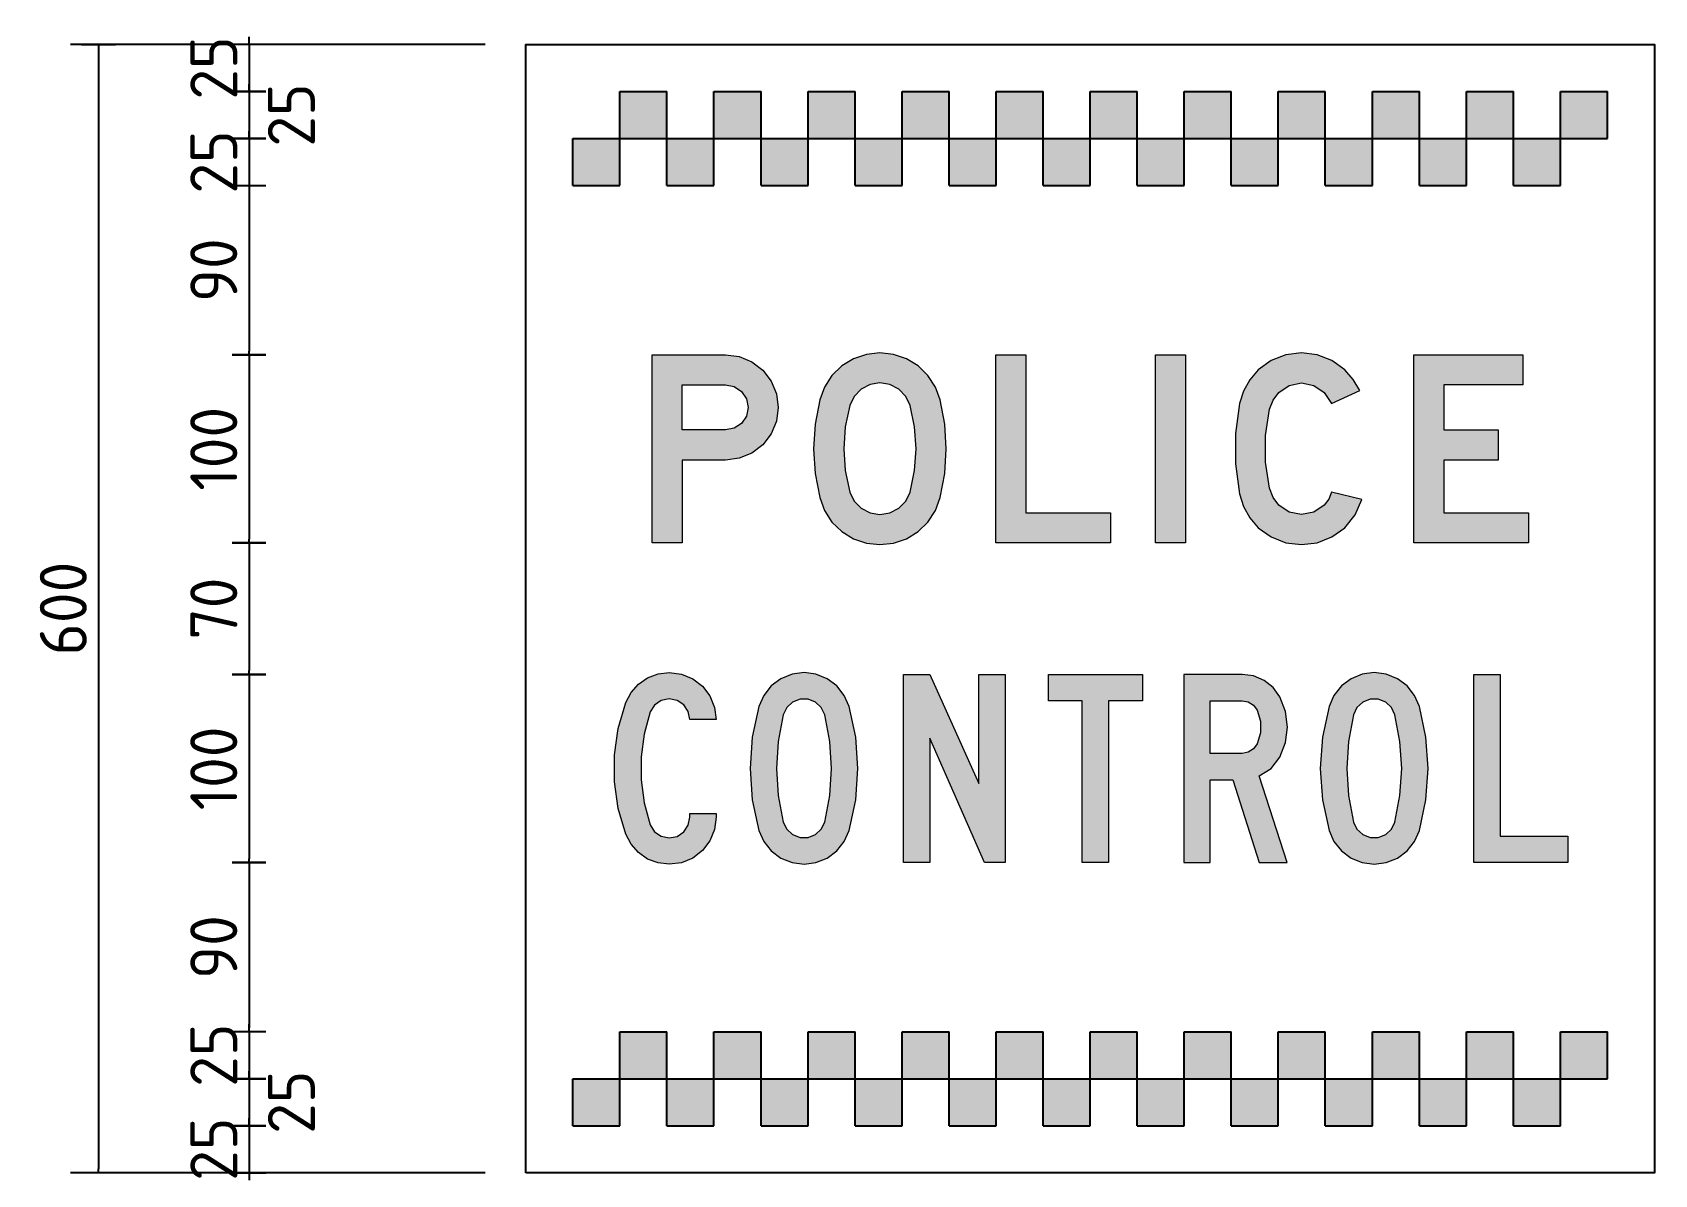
# Model space of a CAD drawing. Extents: x 0 to 420, y 0 to 297.
# Drawn here: x 135.2 to 221.5, y 168 to 228.7 of the extents above; entities that cross this region are included whole.
import ezdxf

# ---------------------------------------------------------------- set-up
doc = ezdxf.new("R2010")
doc.units = 0
doc.layers.get('0').update_dxf_attribs({"linetype": 'CONTINUOUS'})
doc.layers.get('DEFPOINTS').update_dxf_attribs({"linetype": 'CONTINUOUS'})
for name, color, linetype in [('BLUE', 152, 'CONTINUOUS'), ('L25', 1, 'CONTINUOUS'), ('T25', 1, 'CONTINUOUS')]:
    doc.layers.add(name, color=color, linetype=linetype)
doc.styles.add('ISO', font='iso3098b.shx')
doc.dimstyles.new('SIGNSDIM', dxfattribs={"dimtxt": 2.5, "dimasz": 0.2, "dimexe": 1.5, "dimexo": 2, "dimtad": 1, "dimdec": 4, "dimlfac": 10, "dimrnd": 1, "dimdsep": 46, "dimtxsty": 'ISO', "dimblk": 'SGNDIM', "dimcen": 2.5, "dimse2": 1, "dimadec": 0, "dimazin": 0, "dimtfac": 1, "dimtdec": 4, "dimtix": 1, "dimtmove": 0, "dimatfit": 3, "dimldrblk": 'SGNDIM', "dimfxl": 1, "dimtolj": 1, "dimtzin": 0, "dimarcsym": 0})

# ---------------------------------------------------------------- blocks, each defined once
blk = doc.blocks.new('SGNDIM')
for p, q in [((0, 4.5), (0, -4.5)), ((0, 0), (-1, 0))]:
    blk.add_line(p, q)
blk = doc.blocks.new('*D3')
at = {"layer": 'DEFPOINTS', "color": 0, "transparency": 16777216}
for p in [(161.291, 228.054), (138.746, 168.054), (161.291, 168.054)]:
    blk.add_point(p, dxfattribs=at)
at = {"layer": 'T25', "color": 0, "lineweight": -2, "transparency": 16777216}
for p, q in [((159.291, 228.054), (137.246, 228.054)), ((138.746, 227.854), (138.746, 168.254)), ((159.291, 168.054), (137.246, 168.054))]:
    blk.add_line(p, q, dxfattribs=at)
at = {"layer": 'T25', "color": 0, "lineweight": -2, "transparency": 16777216, "xscale": 0.2, "yscale": 0.2, "zscale": 0.2}
for p, rotation in [((138.746, 228.054), 90), ((138.746, 168.054), 270)]:
    blk.add_blockref('SGNDIM', p, dxfattribs=dict(at, rotation=rotation))
at = {"layer": 'T25', "color": 0, "transparency": 16777216, "insert": (136.871, 198.054), "char_height": 2.5, "attachment_point": 5, "rotation": 90, "style": 'ISO'}
blk.add_mtext('\\A1;600', dxfattribs=at)
blk = doc.blocks.new('*D10')
at = {"layer": 'DEFPOINTS', "color": 0, "transparency": 16777216}
for p in [(158.746, 211.554), (146.746, 201.554), (158.746, 201.554)]:
    blk.add_point(p, dxfattribs=at)
at = {"layer": 'T25', "color": 0, "lineweight": -2, "transparency": 16777216}
blk.add_line((146.746, 211.354), (146.746, 201.754), dxfattribs=at)
at = {"layer": 'T25', "color": 0, "lineweight": -2, "transparency": 16777216, "xscale": 0.2, "yscale": 0.2, "zscale": 0.2}
for p, rotation in [((146.746, 211.554), 90), ((146.746, 201.554), 270)]:
    blk.add_blockref('SGNDIM', p, dxfattribs=dict(at, rotation=rotation))
at = {"layer": 'T25', "color": 0, "transparency": 16777216, "insert": (144.871, 206.554), "char_height": 2.5, "attachment_point": 5, "rotation": 90, "style": 'ISO'}
blk.add_mtext('\\A1;100', dxfattribs=at)
blk = doc.blocks.new('*D11')
at = {"layer": 'DEFPOINTS', "color": 0, "transparency": 16777216}
for p in [(158.746, 194.554), (146.746, 184.554), (158.746, 184.554)]:
    blk.add_point(p, dxfattribs=at)
at = {"layer": 'T25', "color": 0, "lineweight": -2, "transparency": 16777216}
blk.add_line((146.746, 194.354), (146.746, 184.754), dxfattribs=at)
at = {"layer": 'T25', "color": 0, "lineweight": -2, "transparency": 16777216, "xscale": 0.2, "yscale": 0.2, "zscale": 0.2}
for p, rotation in [((146.746, 194.554), 90), ((146.746, 184.554), 270)]:
    blk.add_blockref('SGNDIM', p, dxfattribs=dict(at, rotation=rotation))
at = {"layer": 'T25', "color": 0, "transparency": 16777216, "insert": (144.871, 189.554), "char_height": 2.5, "attachment_point": 5, "rotation": 90, "style": 'ISO'}
blk.add_mtext('\\A1;100', dxfattribs=at)
blk = doc.blocks.new('*D34')
at = {"layer": 'DEFPOINTS', "color": 0, "transparency": 16777216}
for p in [(149.455, 228.054), (146.746, 225.554), (149.455, 225.554)]:
    blk.add_point(p, dxfattribs=at)
at = {"layer": 'T25', "color": 0, "lineweight": -2, "transparency": 16777216}
for p, q in [((147.455, 228.054), (145.246, 228.054)), ((146.746, 228.254), (146.746, 228.454)), ((146.746, 228.054), (146.746, 225.554)), ((146.746, 225.354), (146.746, 225.154))]:
    blk.add_line(p, q, dxfattribs=at)
at = {"layer": 'T25', "color": 0, "lineweight": -2, "transparency": 16777216, "xscale": 0.2, "yscale": 0.2, "zscale": 0.2}
for p, rotation in [((146.746, 228.054), 270), ((146.746, 225.554), 90)]:
    blk.add_blockref('SGNDIM', p, dxfattribs=dict(at, rotation=rotation))
at = {"layer": 'T25', "color": 0, "transparency": 16777216, "insert": (144.871, 226.804), "char_height": 2.5, "attachment_point": 5, "rotation": 90, "style": 'ISO'}
blk.add_mtext('\\A1;25', dxfattribs=at)
blk = doc.blocks.new('*D35')
at = {"layer": 'DEFPOINTS', "color": 0, "transparency": 16777216}
for p in [(149.746, 225.554), (146.746, 223.054), (149.746, 223.054)]:
    blk.add_point(p, dxfattribs=at)
at = {"layer": 'T25', "color": 0, "lineweight": -2, "transparency": 16777216}
for p, q in [((146.746, 225.754), (146.746, 225.954)), ((146.746, 225.554), (146.746, 223.054)), ((146.746, 222.854), (146.746, 222.654))]:
    blk.add_line(p, q, dxfattribs=at)
at = {"layer": 'T25', "color": 0, "lineweight": -2, "transparency": 16777216, "xscale": 0.2, "yscale": 0.2, "zscale": 0.2}
for p, rotation in [((146.746, 225.554), 270), ((146.746, 223.054), 90)]:
    blk.add_blockref('SGNDIM', p, dxfattribs=dict(at, rotation=rotation))
at = {"layer": 'T25', "color": 0, "transparency": 16777216, "insert": (148.996, 224.304), "char_height": 2.5, "attachment_point": 5, "rotation": 90, "style": 'ISO'}
blk.add_mtext('\\A1;25', dxfattribs=at)
blk = doc.blocks.new('*D36')
at = {"layer": 'DEFPOINTS', "color": 0, "transparency": 16777216}
for p in [(149.746, 173.054), (146.746, 170.554), (149.746, 170.554)]:
    blk.add_point(p, dxfattribs=at)
at = {"layer": 'T25', "color": 0, "lineweight": -2, "transparency": 16777216}
for p, q in [((146.746, 173.254), (146.746, 173.454)), ((146.746, 173.054), (146.746, 170.554)), ((146.746, 170.354), (146.746, 170.154))]:
    blk.add_line(p, q, dxfattribs=at)
at = {"layer": 'T25', "color": 0, "lineweight": -2, "transparency": 16777216, "xscale": 0.2, "yscale": 0.2, "zscale": 0.2}
for p, rotation in [((146.746, 173.054), 270), ((146.746, 170.554), 90)]:
    blk.add_blockref('SGNDIM', p, dxfattribs=dict(at, rotation=rotation))
at = {"layer": 'T25', "color": 0, "transparency": 16777216, "insert": (148.996, 171.804), "char_height": 2.5, "attachment_point": 5, "rotation": 90, "style": 'ISO'}
blk.add_mtext('\\A1;25', dxfattribs=at)
blk = doc.blocks.new('*D37')
at = {"layer": 'DEFPOINTS', "color": 0, "transparency": 16777216}
for p in [(149.455, 170.554), (146.746, 168.054), (149.455, 168.054)]:
    blk.add_point(p, dxfattribs=at)
at = {"layer": 'T25', "color": 0, "lineweight": -2, "transparency": 16777216}
for p, q in [((146.746, 170.754), (146.746, 170.954)), ((146.746, 170.554), (146.746, 168.054)), ((147.455, 168.054), (145.246, 168.054)), ((146.746, 167.854), (146.746, 167.654))]:
    blk.add_line(p, q, dxfattribs=at)
at = {"layer": 'T25', "color": 0, "lineweight": -2, "transparency": 16777216, "xscale": 0.2, "yscale": 0.2, "zscale": 0.2}
for p, rotation in [((146.746, 170.554), 270), ((146.746, 168.054), 90)]:
    blk.add_blockref('SGNDIM', p, dxfattribs=dict(at, rotation=rotation))
at = {"layer": 'T25', "color": 0, "transparency": 16777216, "insert": (144.871, 169.304), "char_height": 2.5, "attachment_point": 5, "rotation": 90, "style": 'ISO'}
blk.add_mtext('\\A1;25', dxfattribs=at)
blk = doc.blocks.new('*D38')
at = {"layer": 'DEFPOINTS', "color": 0, "transparency": 16777216}
for p in [(157.546, 220.554), (146.746, 211.554), (157.546, 211.554)]:
    blk.add_point(p, dxfattribs=at)
at = {"layer": 'T25', "color": 0, "lineweight": -2, "transparency": 16777216}
blk.add_line((146.746, 220.354), (146.746, 211.754), dxfattribs=at)
at = {"layer": 'T25', "color": 0, "lineweight": -2, "transparency": 16777216, "xscale": 0.2, "yscale": 0.2, "zscale": 0.2}
for p, rotation in [((146.746, 220.554), 90), ((146.746, 211.554), 270)]:
    blk.add_blockref('SGNDIM', p, dxfattribs=dict(at, rotation=rotation))
at = {"layer": 'T25', "color": 0, "transparency": 16777216, "insert": (144.871, 216.054), "char_height": 2.5, "attachment_point": 5, "rotation": 90, "style": 'ISO'}
blk.add_mtext('\\A1;90', dxfattribs=at)
blk = doc.blocks.new('*D39')
at = {"layer": 'DEFPOINTS', "color": 0, "transparency": 16777216}
for p in [(155.146, 201.554), (146.746, 194.554), (155.146, 194.554)]:
    blk.add_point(p, dxfattribs=at)
at = {"layer": 'T25', "color": 0, "lineweight": -2, "transparency": 16777216}
blk.add_line((146.746, 201.354), (146.746, 194.754), dxfattribs=at)
at = {"layer": 'T25', "color": 0, "lineweight": -2, "transparency": 16777216, "xscale": 0.2, "yscale": 0.2, "zscale": 0.2}
for p, rotation in [((146.746, 201.554), 90), ((146.746, 194.554), 270)]:
    blk.add_blockref('SGNDIM', p, dxfattribs=dict(at, rotation=rotation))
at = {"layer": 'T25', "color": 0, "transparency": 16777216, "insert": (144.871, 198.054), "char_height": 2.5, "attachment_point": 5, "rotation": 90, "style": 'ISO'}
blk.add_mtext('\\A1;70', dxfattribs=at)
blk = doc.blocks.new('*D40')
at = {"layer": 'DEFPOINTS', "color": 0, "transparency": 16777216}
for p in [(157.546, 184.554), (146.746, 175.554), (157.546, 175.554)]:
    blk.add_point(p, dxfattribs=at)
at = {"layer": 'T25', "color": 0, "lineweight": -2, "transparency": 16777216}
blk.add_line((146.746, 184.354), (146.746, 175.754), dxfattribs=at)
at = {"layer": 'T25', "color": 0, "lineweight": -2, "transparency": 16777216, "xscale": 0.2, "yscale": 0.2, "zscale": 0.2}
for p, rotation in [((146.746, 184.554), 90), ((146.746, 175.554), 270)]:
    blk.add_blockref('SGNDIM', p, dxfattribs=dict(at, rotation=rotation))
at = {"layer": 'T25', "color": 0, "transparency": 16777216, "insert": (144.871, 180.054), "char_height": 2.5, "attachment_point": 5, "rotation": 90, "style": 'ISO'}
blk.add_mtext('\\A1;90', dxfattribs=at)
blk = doc.blocks.new('*D41')
at = {"layer": 'DEFPOINTS', "color": 0, "transparency": 16777216}
for p in [(149.746, 175.554), (146.746, 173.054), (149.746, 173.054)]:
    blk.add_point(p, dxfattribs=at)
at = {"layer": 'T25', "color": 0, "lineweight": -2, "transparency": 16777216}
for p, q in [((146.746, 175.754), (146.746, 175.954)), ((146.746, 175.554), (146.746, 173.054)), ((146.746, 172.854), (146.746, 172.654))]:
    blk.add_line(p, q, dxfattribs=at)
at = {"layer": 'T25', "color": 0, "lineweight": -2, "transparency": 16777216, "xscale": 0.2, "yscale": 0.2, "zscale": 0.2}
for p, rotation in [((146.746, 175.554), 270), ((146.746, 173.054), 90)]:
    blk.add_blockref('SGNDIM', p, dxfattribs=dict(at, rotation=rotation))
at = {"layer": 'T25', "color": 0, "transparency": 16777216, "insert": (144.871, 174.304), "char_height": 2.5, "attachment_point": 5, "rotation": 90, "style": 'ISO'}
blk.add_mtext('\\A1;25', dxfattribs=at)
blk = doc.blocks.new('*D42')
at = {"layer": 'DEFPOINTS', "color": 0, "transparency": 16777216}
for p in [(149.746, 223.054), (146.746, 220.554), (149.746, 220.554)]:
    blk.add_point(p, dxfattribs=at)
at = {"layer": 'T25', "color": 0, "lineweight": -2, "transparency": 16777216}
for p, q in [((146.746, 223.254), (146.746, 223.454)), ((146.746, 223.054), (146.746, 220.554)), ((146.746, 220.354), (146.746, 220.154))]:
    blk.add_line(p, q, dxfattribs=at)
at = {"layer": 'T25', "color": 0, "lineweight": -2, "transparency": 16777216, "xscale": 0.2, "yscale": 0.2, "zscale": 0.2}
for p, rotation in [((146.746, 223.054), 270), ((146.746, 220.554), 90)]:
    blk.add_blockref('SGNDIM', p, dxfattribs=dict(at, rotation=rotation))
at = {"layer": 'T25', "color": 0, "transparency": 16777216, "insert": (144.871, 221.804), "char_height": 2.5, "attachment_point": 5, "rotation": 90, "style": 'ISO'}
blk.add_mtext('\\A1;25', dxfattribs=at)

msp = doc.modelspace()

# ---------------------------------------------------------------- hatches: boundary and pattern name
at = {"layer": 'BLUE'}
for points in [[(166.461702, 225.55387), (168.961702, 225.55387), (168.961702, 220.55387), (171.461702, 220.55387), (171.461702, 225.55387), (173.961702, 225.55387), (173.961702, 220.55387), (176.461702, 220.55387), (176.461702, 225.55387), (178.961702, 225.55387), (178.961702, 220.55387), (181.461702, 220.55387), (181.461702, 225.55387), (183.961702, 225.55387), (183.961702, 220.55387), (186.461702, 220.55387), (186.461702, 225.55387), (188.961702, 225.55387), (188.961702, 220.55387), (191.461702, 220.55387), (191.461702, 225.55387), (193.961702, 225.55387), (193.961702, 220.55387), (196.461702, 220.55387), (196.461702, 225.55387), (198.961702, 225.55387), (198.961702, 220.55387), (201.461702, 220.55387), (201.461702, 225.55387), (203.961702, 225.55387), (203.961702, 220.55387), (206.461702, 220.55387), (206.461702, 225.55387), (208.961702, 225.55387), (208.961702, 220.55387), (211.461702, 220.55387), (211.461702, 225.55387), (213.961702, 225.55387), (213.961702, 220.55387), (216.461702, 220.55387), (216.461702, 225.55387), (218.961702, 225.55387), (218.961702, 223.05387), (163.961702, 223.05387), (163.961702, 220.55387), (166.461702, 220.55387)], [(166.461702, 175.55387), (168.961702, 175.55387), (168.961702, 170.55387), (171.461702, 170.55387), (171.461702, 175.55387), (173.961702, 175.55387), (173.961702, 170.55387), (176.461702, 170.55387), (176.461702, 175.55387), (178.961702, 175.55387), (178.961702, 170.55387), (181.461702, 170.55387), (181.461702, 175.55387), (183.961702, 175.55387), (183.961702, 170.55387), (186.461702, 170.55387), (186.461702, 175.55387), (188.961702, 175.55387), (188.961702, 170.55387), (191.461702, 170.55387), (191.461702, 175.55387), (193.961702, 175.55387), (193.961702, 170.55387), (196.461702, 170.55387), (196.461702, 175.55387), (198.961702, 175.55387), (198.961702, 170.55387), (201.461702, 170.55387), (201.461702, 175.55387), (203.961702, 175.55387), (203.961702, 170.55387), (206.461702, 170.55387), (206.461702, 175.55387), (208.961702, 175.55387), (208.961702, 170.55387), (211.461702, 170.55387), (211.461702, 175.55387), (213.961702, 175.55387), (213.961702, 170.55387), (216.461702, 170.55387), (216.461702, 175.55387), (218.961702, 175.55387), (218.961702, 173.05387), (163.961702, 173.05387), (163.961702, 170.55387), (166.461702, 170.55387)]]:
    msp.add_hatch(color=256, dxfattribs=at).paths.add_polyline_path(points)
h = msp.add_hatch(color=256, dxfattribs=at)
h.paths.add_polyline_path([(208.660028, 211.555214), (214.457492, 211.555214), (214.457492, 209.953353), (210.259237, 209.953353), (210.259237, 207.553213), (213.157969, 207.553213), (213.157969, 205.954004), (210.259237, 205.954004), (210.259237, 203.153399), (214.757178, 203.153399), (214.757178, 201.55419), (208.660028, 201.55419)])
h.paths.add_polyline_path([(194.935472, 211.555214), (196.534681, 211.555214), (196.534681, 201.55419), (194.935472, 201.55419)])
h.paths.add_polyline_path([(186.443486, 211.555214), (188.042695, 211.555214), (188.042695, 203.153399), (192.540636, 203.153399), (192.540636, 201.55419), (186.443486, 201.55419)])
h.paths.add_polyline_path([(172.07182, 205.954004), (169.775112, 205.954004), (169.775112, 201.55419), (168.175903, 201.55419), (168.175903, 211.555214), (172.07182, 211.555214), (172.798493, 211.462391), (173.474775, 211.183922), (174.055582, 210.738371), (174.501133, 210.157564), (174.779602, 209.481281), (174.872425, 208.754609), (174.779602, 208.027937), (174.501133, 207.351655), (174.055582, 206.770847), (173.474775, 206.325297), (172.798493, 206.046827)])
h.paths.add_polyline_path([(172.07182, 207.553213), (169.775112, 207.553213), (169.775112, 209.953353), (172.07182, 209.953353), (172.533284, 209.865834), (172.923141, 209.60593), (173.183045, 209.213421), (173.273216, 208.754609), (173.183045, 208.293146), (172.923141, 207.903289), (172.533284, 207.643384)], flags=16)
h.paths.add_polyline_path([(183.483756, 203.95433), (183.727748, 205.243245), (183.809962, 206.553376), (183.727748, 207.863508), (183.483756, 209.155075), (183.231807, 209.836661), (182.836646, 210.449294), (182.316837, 210.958494), (181.696248, 211.340395), (181.009357, 211.576431), (180.285337, 211.653342), (179.561317, 211.576431), (178.874426, 211.340395), (178.253838, 210.958494), (177.734029, 210.449294), (177.338867, 209.836661), (177.086919, 209.155075), (176.842927, 207.863508), (176.760712, 206.553376), (176.842927, 205.243245), (177.086919, 203.95433), (177.338867, 203.270091), (177.734029, 202.660111), (178.253838, 202.15091), (178.874426, 201.769009), (179.561317, 201.532973), (180.285337, 201.456063), (181.009357, 201.532973), (181.696248, 201.769009), (182.316837, 202.15091), (182.836646, 202.660111), (183.231807, 203.270091)])
h.paths.add_polyline_path([(181.884546, 204.254016), (182.128539, 205.391762), (182.210753, 206.553376), (182.128539, 207.714991), (181.884546, 208.855389), (181.653815, 209.335417), (181.282522, 209.719969), (180.810451, 209.966614), (180.285337, 210.054132), (179.760224, 209.966614), (179.288152, 209.719969), (178.91686, 209.335417), (178.686128, 208.855389), (178.442136, 207.714991), (178.359921, 206.553376), (178.442136, 205.391762), (178.686128, 204.254016), (178.91686, 203.773988), (179.288152, 203.389435), (179.760224, 203.142791), (180.285337, 203.055272), (180.810451, 203.142791), (181.282522, 203.389435), (181.653815, 203.773988)], flags=16)
h.paths.add_polyline_path([(204.294691, 208.953516), (205.793121, 209.653667), (205.445697, 210.242431), (204.99219, 210.754284), (204.310603, 211.24492), (203.528237, 211.54991), (202.695482, 211.653342), (201.860074, 211.54991), (201.08036, 211.24492), (200.396121, 210.754284), (199.939962, 210.22917), (199.603147, 209.61919), (199.396284, 208.953516), (199.194725, 207.359611), (199.194725, 205.749793), (199.396284, 204.155889), (199.603147, 203.490214), (199.939962, 202.880234), (200.396121, 202.355121), (201.08036, 201.864484), (201.860074, 201.559494), (202.695482, 201.456063), (203.528237, 201.559494), (204.310603, 201.864484), (204.99219, 202.355121), (205.549128, 203.042012), (205.8939, 203.853551), (204.294691, 204.254016), (204.14087, 203.877419), (203.894225, 203.553865), (203.342591, 203.187876), (202.695482, 203.055272), (202.04572, 203.187876), (201.496738, 203.553865), (201.181139, 203.970242), (200.995493, 204.455574), (200.77537, 205.847921), (200.77537, 207.261484), (200.995493, 208.65383), (201.181139, 209.139162), (201.496738, 209.55554), (202.04572, 209.921528), (202.695482, 210.054132), (203.342591, 209.921528), (203.894225, 209.55554)])
h = msp.add_hatch(color=256, dxfattribs=at)
h.paths.add_polyline_path([(211.855794, 184.557283), (211.855794, 194.555655), (213.253444, 194.555655), (213.253444, 185.954934), (216.852328, 185.954934), (216.852328, 184.557283)])
h.paths.add_polyline_path([(208.959714, 186.25462), (209.309789, 187.888306), (209.426481, 189.556469), (209.309789, 191.221981), (208.959714, 192.855667), (208.702461, 193.441778), (208.304648, 193.943023), (207.790143, 194.327576), (207.196075, 194.568916), (206.562226, 194.65113), (205.925725, 194.568916), (205.334309, 194.327576), (204.819804, 193.943023), (204.421991, 193.441778), (204.162086, 192.855667), (203.814663, 191.221981), (203.695319, 189.556469), (203.814663, 187.888306), (204.162086, 186.25462), (204.421991, 185.668508), (204.819804, 185.167263), (205.334309, 184.782711), (205.925725, 184.544023), (206.562226, 184.461808), (207.196075, 184.544023), (207.790143, 184.782711), (208.304648, 185.167263), (208.702461, 185.668508)])
h.paths.add_polyline_path([(207.660191, 186.705474), (207.930704, 188.119037), (208.020875, 189.556469), (207.930704, 190.991249), (207.660191, 192.404812), (207.479849, 192.789365), (207.169554, 193.078442), (206.774393, 193.234915), (206.350059, 193.234915), (205.954898, 193.078442), (205.644604, 192.789365), (205.46161, 192.404812), (205.193749, 190.991249), (205.103578, 189.556469), (205.193749, 188.119037), (205.46161, 186.705474), (205.644604, 186.323574), (205.954898, 186.031844), (206.350059, 185.878023), (206.774393, 185.878023), (207.169554, 186.031844), (207.479849, 186.323574)], flags=16)
h.paths.add_polyline_path([(191.039554, 184.557283), (191.039554, 193.155353), (189.241439, 193.155353), (189.241439, 194.555655), (194.237973, 194.555655), (194.237973, 193.155353), (192.439857, 193.155353), (192.439857, 184.557283)])
h.paths.add_polyline_path([(181.542427, 184.557283), (181.542427, 194.555655), (182.940077, 194.555655), (185.539124, 188.755539), (185.539124, 194.555655), (186.936774, 194.555655), (186.936774, 184.557283), (185.83881, 184.557283), (182.940077, 191.155678), (182.940077, 184.557283)])
h.paths.add_polyline_path([(178.646347, 186.25462), (178.996422, 187.888306), (179.113114, 189.556469), (178.996422, 191.221981), (178.646347, 192.855667), (178.389094, 193.441778), (177.988629, 193.943023), (177.476776, 194.327576), (176.882708, 194.568916), (176.248859, 194.65113), (175.612358, 194.568916), (175.01829, 194.327576), (174.506437, 193.943023), (174.105972, 193.441778), (173.848719, 192.855667), (173.498644, 191.221981), (173.381952, 189.556469), (173.498644, 187.888306), (173.848719, 186.25462), (174.105972, 185.668508), (174.506437, 185.167263), (175.01829, 184.782711), (175.612358, 184.544023), (176.248859, 184.461808), (176.882708, 184.544023), (177.476776, 184.782711), (177.988629, 185.167263), (178.389094, 185.668508)])
h.paths.add_polyline_path([(177.346824, 186.705474), (177.614685, 188.119037), (177.704856, 189.556469), (177.614685, 190.991249), (177.346824, 192.404812), (177.16383, 192.789365), (176.853535, 193.078442), (176.461026, 193.234915), (176.036692, 193.234915), (175.641531, 193.078442), (175.331237, 192.789365), (175.148243, 192.404812), (174.880382, 190.991249), (174.790211, 189.556469), (174.880382, 188.119037), (175.148243, 186.705474), (175.331237, 186.323574), (175.641531, 186.031844), (176.036692, 185.878023), (176.461026, 185.878023), (176.853535, 186.031844), (177.16383, 186.323574)], flags=16)
h.paths.add_polyline_path([(199.539497, 190.354748), (197.84216, 190.354748), (197.84216, 193.155353), (199.539497, 193.155353), (199.863052, 193.094355), (200.141521, 192.919317), (200.340427, 192.65676), (200.523422, 192.065345), (200.523422, 191.447408), (200.340427, 190.855992), (200.141521, 190.593436), (199.863052, 190.418398)], flags=16)
h.paths.add_polyline_path([(201.539171, 190.155841), (201.838857, 190.930251), (201.942289, 191.75505), (201.838857, 192.57985), (201.539171, 193.354259), (201.181139, 193.8502), (200.703763, 194.2321), (200.144173, 194.470788), (199.539497, 194.555655), (196.441858, 194.555655), (196.441858, 184.557283), (197.84216, 184.557283), (197.84216, 188.954445), (199.040904, 188.954445), (200.438555, 184.557283), (201.939637, 184.557283), (200.438555, 189.156004), (201.075056, 189.559121)])
h.paths.add_polyline_path([(171.57588, 192.155516), (170.17823, 192.155516), (170.096015, 192.577198), (169.857327, 192.935229), (169.499295, 193.173917), (169.077613, 193.256132), (168.655931, 193.168613), (168.305855, 192.921969), (168.077776, 192.555981), (167.748917, 191.378454), (167.581835, 190.166449), (167.581835, 188.943837), (167.748917, 187.731833), (168.077776, 186.556958), (168.305855, 186.190969), (168.655931, 185.944325), (169.077613, 185.856806), (169.499295, 185.939021), (169.857327, 186.175057), (170.096015, 186.533089), (170.17823, 186.954771), (170.17823, 187.156329), (171.57588, 187.156329), (171.57588, 186.954771), (171.493665, 186.307661), (171.247021, 185.702985), (170.849208, 185.183176), (170.329399, 184.788015), (169.727375, 184.538719), (169.077613, 184.456504), (168.488849, 184.52811), (167.931911, 184.737625), (167.443927, 185.079744), (167.051418, 185.525295), (166.780905, 186.055713), (166.375135, 187.426842), (166.170924, 188.840405), (166.170924, 190.269881), (166.375135, 191.683444), (166.780905, 193.054573), (167.051418, 193.584991), (167.443927, 194.033194), (167.931911, 194.372661), (168.488849, 194.584828), (169.077613, 194.656435), (169.727375, 194.57422), (170.329399, 194.324924), (170.849208, 193.92711), (171.247021, 193.407301), (171.493665, 192.802625)])

# ---------------------------------------------------------------- linework, layer by layer
for p, q in [((166.461702, 225.55387), (168.961702, 225.55387)), ((166.461702, 220.55387), (166.461702, 225.55387)), ((168.961702, 220.55387), (168.961702, 225.55387)), ((171.461702, 220.55387), (171.461702, 225.55387)), ((171.461702, 225.55387), (173.961702, 225.55387)), ((173.961702, 220.55387), (173.961702, 225.55387)), ((176.461702, 220.55387), (176.461702, 225.55387)), ((176.461702, 225.55387), (178.961702, 225.55387)), ((178.961702, 220.55387), (178.961702, 225.55387)), ((181.461702, 220.55387), (181.461702, 225.55387)), ((181.461702, 225.55387), (183.961702, 225.55387)), ((183.961702, 220.55387), (183.961702, 225.55387)), ((186.461702, 220.55387), (186.461702, 225.55387)), ((186.461702, 225.55387), (188.961702, 225.55387)), ((188.961702, 220.55387), (188.961702, 225.55387)), ((191.461702, 220.55387), (191.461702, 225.55387)), ((191.461702, 225.55387), (193.961702, 225.55387)), ((193.961702, 220.55387), (193.961702, 225.55387)), ((196.461702, 220.55387), (196.461702, 225.55387)), ((196.461702, 225.55387), (198.961702, 225.55387)), ((198.961702, 220.55387), (198.961702, 225.55387)), ((201.461702, 220.55387), (201.461702, 225.55387)), ((201.461702, 225.55387), (203.961702, 225.55387)), ((203.961702, 220.55387), (203.961702, 225.55387)), ((206.461702, 220.55387), (206.461702, 225.55387)), ((206.461702, 225.55387), (208.961702, 225.55387)), ((208.961702, 220.55387), (208.961702, 225.55387)), ((211.461702, 220.55387), (211.461702, 225.55387)), ((211.461702, 225.55387), (213.961702, 225.55387)), ((213.961702, 220.55387), (213.961702, 225.55387)), ((216.461702, 220.55387), (216.461702, 225.55387)), ((216.461702, 225.55387), (218.961702, 225.55387)), ((218.961702, 223.05387), (218.961702, 225.55387)), ((163.961702, 223.05387), (218.961702, 223.05387)), ((163.961702, 220.55387), (163.961702, 223.05387)), ((163.961702, 220.55387), (166.461702, 220.55387)), ((168.961702, 220.55387), (171.461702, 220.55387)), ((173.961702, 220.55387), (176.461702, 220.55387)), ((178.961702, 220.55387), (181.461702, 220.55387)), ((183.961702, 220.55387), (186.461702, 220.55387)), ((188.961702, 220.55387), (191.461702, 220.55387)), ((193.961702, 220.55387), (196.461702, 220.55387)), ((198.961702, 220.55387), (201.461702, 220.55387)), ((203.961702, 220.55387), (206.461702, 220.55387)), ((208.961702, 220.55387), (211.461702, 220.55387)), ((213.961702, 220.55387), (216.461702, 220.55387)), ((166.461702, 175.55387), (168.961702, 175.55387)), ((166.461702, 170.55387), (166.461702, 175.55387)), ((168.961702, 170.55387), (168.961702, 175.55387)), ((171.461702, 175.55387), (173.961702, 175.55387)), ((171.461702, 170.55387), (171.461702, 175.55387)), ((173.961702, 170.55387), (173.961702, 175.55387)), ((176.461702, 175.55387), (178.961702, 175.55387)), ((176.461702, 170.55387), (176.461702, 175.55387)), ((178.961702, 170.55387), (178.961702, 175.55387)), ((181.461702, 175.55387), (183.961702, 175.55387)), ((181.461702, 170.55387), (181.461702, 175.55387)), ((183.961702, 170.55387), (183.961702, 175.55387)), ((186.461702, 175.55387), (188.961702, 175.55387)), ((186.461702, 170.55387), (186.461702, 175.55387)), ((188.961702, 170.55387), (188.961702, 175.55387)), ((191.461702, 175.55387), (193.961702, 175.55387)), ((191.461702, 170.55387), (191.461702, 175.55387)), ((193.961702, 170.55387), (193.961702, 175.55387)), ((196.461702, 175.55387), (198.961702, 175.55387)), ((196.461702, 170.55387), (196.461702, 175.55387)), ((198.961702, 170.55387), (198.961702, 175.55387)), ((201.461702, 175.55387), (203.961702, 175.55387)), ((201.461702, 170.55387), (201.461702, 175.55387)), ((203.961702, 170.55387), (203.961702, 175.55387)), ((206.461702, 175.55387), (208.961702, 175.55387)), ((206.461702, 170.55387), (206.461702, 175.55387)), ((208.961702, 170.55387), (208.961702, 175.55387)), ((211.461702, 175.55387), (213.961702, 175.55387)), ((211.461702, 170.55387), (211.461702, 175.55387)), ((213.961702, 170.55387), (213.961702, 175.55387)), ((216.461702, 175.55387), (218.961702, 175.55387)), ((216.461702, 170.55387), (216.461702, 175.55387)), ((218.961702, 173.05387), (218.961702, 175.55387)), ((163.961702, 173.05387), (218.961702, 173.05387)), ((163.961702, 170.55387), (163.961702, 173.05387)), ((163.961702, 170.55387), (166.461702, 170.55387)), ((168.961702, 170.55387), (171.461702, 170.55387)), ((173.961702, 170.55387), (176.461702, 170.55387)), ((178.961702, 170.55387), (181.461702, 170.55387)), ((183.961702, 170.55387), (186.461702, 170.55387)), ((188.961702, 170.55387), (191.461702, 170.55387)), ((193.961702, 170.55387), (196.461702, 170.55387)), ((198.961702, 170.55387), (201.461702, 170.55387)), ((203.961702, 170.55387), (206.461702, 170.55387)), ((208.961702, 170.55387), (211.461702, 170.55387)), ((213.961702, 170.55387), (216.461702, 170.55387))]:
    msp.add_line(p, q, dxfattribs=at)
at = {"layer": 'BLUE', "lineweight": 0}
for points in [[(172.07182, 205.954004), (169.775112, 205.954004), (169.775112, 201.55419), (168.175903, 201.55419), (168.175903, 211.555214), (172.07182, 211.555214), (172.798493, 211.462391), (173.474775, 211.183922), (174.055582, 210.738371), (174.501133, 210.157564), (174.779602, 209.481281), (174.872425, 208.754609), (174.779602, 208.027937), (174.501133, 207.351655), (174.055582, 206.770847), (173.474775, 206.325297), (172.798493, 206.046827)], [(183.483756, 203.95433), (183.727748, 205.243245), (183.809962, 206.553376), (183.727748, 207.863508), (183.483756, 209.155075), (183.231807, 209.836661), (182.836646, 210.449294), (182.316837, 210.958494), (181.696248, 211.340395), (181.009357, 211.576431), (180.285337, 211.653342), (179.561317, 211.576431), (178.874426, 211.340395), (178.253838, 210.958494), (177.734029, 210.449294), (177.338867, 209.836661), (177.086919, 209.155075), (176.842927, 207.863508), (176.760712, 206.553376), (176.842927, 205.243245), (177.086919, 203.95433), (177.338867, 203.270091), (177.734029, 202.660111), (178.253838, 202.15091), (178.874426, 201.769009), (179.561317, 201.532973), (180.285337, 201.456063), (181.009357, 201.532973), (181.696248, 201.769009), (182.316837, 202.15091), (182.836646, 202.660111), (183.231807, 203.270091)], [(186.443486, 211.555214), (188.042695, 211.555214), (188.042695, 203.153399), (192.540636, 203.153399), (192.540636, 201.55419), (186.443486, 201.55419), (186.443486, 211.555214)], [(194.935472, 211.555214), (196.534681, 211.555214), (196.534681, 201.55419), (194.935472, 201.55419), (194.935472, 211.555214)], [(204.294691, 208.953516), (205.793121, 209.653667), (205.445697, 210.242431), (204.99219, 210.754284), (204.310603, 211.24492), (203.528237, 211.54991), (202.695482, 211.653342), (201.860074, 211.54991), (201.08036, 211.24492), (200.396121, 210.754284), (199.939962, 210.22917), (199.603147, 209.61919), (199.396284, 208.953516), (199.194725, 207.359611), (199.194725, 205.749793), (199.396284, 204.155889), (199.603147, 203.490214), (199.939962, 202.880234), (200.396121, 202.355121), (201.08036, 201.864484), (201.860074, 201.559494), (202.695482, 201.456063), (203.528237, 201.559494), (204.310603, 201.864484), (204.99219, 202.355121), (205.549128, 203.042012), (205.8939, 203.853551), (204.294691, 204.254016), (204.14087, 203.877419), (203.894225, 203.553865), (203.342591, 203.187876), (202.695482, 203.055272), (202.04572, 203.187876), (201.496738, 203.553865), (201.181139, 203.970242), (200.995493, 204.455574), (200.77537, 205.847921), (200.77537, 207.261484), (200.995493, 208.65383), (201.181139, 209.139162), (201.496738, 209.55554), (202.04572, 209.921528), (202.695482, 210.054132), (203.342591, 209.921528), (203.894225, 209.55554)], [(208.660028, 211.555214), (214.457492, 211.555214), (214.457492, 209.953353), (210.259237, 209.953353), (210.259237, 207.553213), (213.157969, 207.553213), (213.157969, 205.954004), (210.259237, 205.954004), (210.259237, 203.153399), (214.757178, 203.153399), (214.757178, 201.55419), (208.660028, 201.55419), (208.660028, 211.555214)], [(172.07182, 207.553213), (169.775112, 207.553213), (169.775112, 209.953353), (172.07182, 209.953353), (172.533284, 209.865834), (172.923141, 209.60593), (173.183045, 209.213421), (173.273216, 208.754609), (173.183045, 208.293146), (172.923141, 207.903289), (172.533284, 207.643384)], [(181.884546, 204.254016), (182.128539, 205.391762), (182.210753, 206.553376), (182.128539, 207.714991), (181.884546, 208.855389), (181.653815, 209.335417), (181.282522, 209.719969), (180.810451, 209.966614), (180.285337, 210.054132), (179.760224, 209.966614), (179.288152, 209.719969), (178.91686, 209.335417), (178.686128, 208.855389), (178.442136, 207.714991), (178.359921, 206.553376), (178.442136, 205.391762), (178.686128, 204.254016), (178.91686, 203.773988), (179.288152, 203.389435), (179.760224, 203.142791), (180.285337, 203.055272), (180.810451, 203.142791), (181.282522, 203.389435), (181.653815, 203.773988)], [(171.57588, 192.155516), (170.17823, 192.155516), (170.096015, 192.577198), (169.857327, 192.935229), (169.499295, 193.173917), (169.077613, 193.256132), (168.655931, 193.168613), (168.305855, 192.921969), (168.077776, 192.555981), (167.748917, 191.378454), (167.581835, 190.166449), (167.581835, 188.943837), (167.748917, 187.731833), (168.077776, 186.556958), (168.305855, 186.190969), (168.655931, 185.944325), (169.077613, 185.856806), (169.499295, 185.939021), (169.857327, 186.175057), (170.096015, 186.533089), (170.17823, 186.954771), (170.17823, 187.156329), (171.57588, 187.156329), (171.57588, 186.954771), (171.493665, 186.307661), (171.247021, 185.702985), (170.849208, 185.183176), (170.329399, 184.788015), (169.727375, 184.538719), (169.077613, 184.456504), (168.488849, 184.52811), (167.931911, 184.737625), (167.443927, 185.079744), (167.051418, 185.525295), (166.780905, 186.055713), (166.375135, 187.426842), (166.170924, 188.840405), (166.170924, 190.269881), (166.375135, 191.683444), (166.780905, 193.054573), (167.051418, 193.584991), (167.443927, 194.033194), (167.931911, 194.372661), (168.488849, 194.584828), (169.077613, 194.656435), (169.727375, 194.57422), (170.329399, 194.324924), (170.849208, 193.92711), (171.247021, 193.407301), (171.493665, 192.802625)], [(178.646347, 186.25462), (178.996422, 187.888306), (179.113114, 189.556469), (178.996422, 191.221981), (178.646347, 192.855667), (178.389094, 193.441778), (177.988629, 193.943023), (177.476776, 194.327576), (176.882708, 194.568916), (176.248859, 194.65113), (175.612358, 194.568916), (175.01829, 194.327576), (174.506437, 193.943023), (174.105972, 193.441778), (173.848719, 192.855667), (173.498644, 191.221981), (173.381952, 189.556469), (173.498644, 187.888306), (173.848719, 186.25462), (174.105972, 185.668508), (174.506437, 185.167263), (175.01829, 184.782711), (175.612358, 184.544023), (176.248859, 184.461808), (176.882708, 184.544023), (177.476776, 184.782711), (177.988629, 185.167263), (178.389094, 185.668508), (178.646347, 186.25462)], [(181.542427, 184.557283), (181.542427, 194.555655), (182.940077, 194.555655), (185.539124, 188.755539), (185.539124, 194.555655), (186.936774, 194.555655), (186.936774, 184.557283), (185.83881, 184.557283), (182.940077, 191.155678), (182.940077, 184.557283), (181.542427, 184.557283)], [(191.039554, 184.557283), (191.039554, 193.155353), (189.241439, 193.155353), (189.241439, 194.555655), (194.237973, 194.555655), (194.237973, 193.155353), (192.439857, 193.155353), (192.439857, 184.557283), (191.039554, 184.557283)], [(201.539171, 190.155841), (201.838857, 190.930251), (201.942289, 191.75505), (201.838857, 192.57985), (201.539171, 193.354259), (201.181139, 193.8502), (200.703763, 194.2321), (200.144173, 194.470788), (199.539497, 194.555655), (196.441858, 194.555655), (196.441858, 184.557283), (197.84216, 184.557283), (197.84216, 188.954445), (199.040904, 188.954445), (200.438555, 184.557283), (201.939637, 184.557283), (200.438555, 189.156004), (201.075056, 189.559121)], [(208.959714, 186.25462), (209.309789, 187.888306), (209.426481, 189.556469), (209.309789, 191.221981), (208.959714, 192.855667), (208.702461, 193.441778), (208.304648, 193.943023), (207.790143, 194.327576), (207.196075, 194.568916), (206.562226, 194.65113), (205.925725, 194.568916), (205.334309, 194.327576), (204.819804, 193.943023), (204.421991, 193.441778), (204.162086, 192.855667), (203.814663, 191.221981), (203.695319, 189.556469), (203.814663, 187.888306), (204.162086, 186.25462), (204.421991, 185.668508), (204.819804, 185.167263), (205.334309, 184.782711), (205.925725, 184.544023), (206.562226, 184.461808), (207.196075, 184.544023), (207.790143, 184.782711), (208.304648, 185.167263), (208.702461, 185.668508), (208.959714, 186.25462)], [(211.855794, 184.557283), (211.855794, 194.555655), (213.253444, 194.555655), (213.253444, 185.954934), (216.852328, 185.954934), (216.852328, 184.557283), (211.855794, 184.557283)], [(177.346824, 186.705474), (177.614685, 188.119037), (177.704856, 189.556469), (177.614685, 190.991249), (177.346824, 192.404812), (177.16383, 192.789365), (176.853535, 193.078442), (176.461026, 193.234915), (176.036692, 193.234915), (175.641531, 193.078442), (175.331237, 192.789365), (175.148243, 192.404812), (174.880382, 190.991249), (174.790211, 189.556469), (174.880382, 188.119037), (175.148243, 186.705474), (175.331237, 186.323574), (175.641531, 186.031844), (176.036692, 185.878023), (176.461026, 185.878023), (176.853535, 186.031844), (177.16383, 186.323574), (177.346824, 186.705474)], [(207.660191, 186.705474), (207.930704, 188.119037), (208.020875, 189.556469), (207.930704, 190.991249), (207.660191, 192.404812), (207.479849, 192.789365), (207.169554, 193.078442), (206.774393, 193.234915), (206.350059, 193.234915), (205.954898, 193.078442), (205.644604, 192.789365), (205.46161, 192.404812), (205.193749, 190.991249), (205.103578, 189.556469), (205.193749, 188.119037), (205.46161, 186.705474), (205.644604, 186.323574), (205.954898, 186.031844), (206.350059, 185.878023), (206.774393, 185.878023), (207.169554, 186.031844), (207.479849, 186.323574), (207.660191, 186.705474)], [(199.539497, 190.354748), (197.84216, 190.354748), (197.84216, 193.155353), (199.539497, 193.155353), (199.863052, 193.094355), (200.141521, 192.919317), (200.340427, 192.65676), (200.523422, 192.065345), (200.523422, 191.447408), (200.340427, 190.855992), (200.141521, 190.593436), (199.863052, 190.418398)]]:
    msp.add_lwpolyline(points, close=True, dxfattribs=at)
at = {"layer": 'L25'}
msp.add_lwpolyline([(161.463796, 168.05387), (161.463796, 228.05387), (221.463796, 228.05387), (221.463796, 168.05387)], close=True, dxfattribs=at)

# ---------------------------------------------------------------- dimensions: what is measured, and where the dimension line sits
at = {"layer": 'T25'}
dim = msp.add_linear_dim(base=(146.745588, 225.55387), p1=(149.455266, 228.05387), p2=(149.455266, 225.55387), angle=90, dimstyle='SIGNSDIM', dxfattribs=at)
dim.commit()
dim.dimension.update_dxf_attribs({"geometry": '*D34', "text_midpoint": (144.870588, 226.80387)})
for base, p1, p2, override, picture, middle in [((138.745588, 168.05387), (161.291043, 228.05387), (161.291043, 168.05387), {"dimse2": 0}, '*D3', (136.870588, 198.05387)), ((146.745588, 223.05387), (149.745588, 225.55387), (149.745588, 223.05387), {"dimgap": 1, "dimtad": 4, "dimse1": 1}, '*D35', (148.995588, 224.30387)), ((146.745588, 220.55387), (149.745588, 223.05387), (149.745588, 220.55387), {"dimse1": 1}, '*D42', (144.870588, 221.80387)), ((146.745588, 211.55387), (157.545588, 220.55387), (157.545588, 211.55387), {"dimse1": 1}, '*D38', (144.870588, 216.05387)), ((146.745588, 201.55387), (158.745588, 211.55387), (158.745588, 201.55387), {"dimse1": 1}, '*D10', (144.870588, 206.55387)), ((146.745588, 194.55387), (155.145588, 201.55387), (155.145588, 194.55387), {"dimse1": 1}, '*D39', (144.870588, 198.05387)), ((146.745588, 184.55387), (158.745588, 194.55387), (158.745588, 184.55387), {"dimse1": 1}, '*D11', (144.870588, 189.55387)), ((146.745588, 175.55387), (157.545588, 184.55387), (157.545588, 175.55387), {"dimse1": 1}, '*D40', (144.870588, 180.05387)), ((146.745588, 173.05387), (149.745588, 175.55387), (149.745588, 173.05387), {"dimse1": 1}, '*D41', (144.870588, 174.30387)), ((146.745588, 170.55387), (149.745588, 173.05387), (149.745588, 170.55387), {"dimgap": 1, "dimtad": 4, "dimse1": 1}, '*D36', (148.995588, 171.80387)), ((146.745588, 168.05387), (149.455266, 170.55387), (149.455266, 168.05387), {"dimse1": 1, "dimse2": 0}, '*D37', (144.870588, 169.30387))]:
    dim = msp.add_linear_dim(base=base, p1=p1, p2=p2, angle=90, dimstyle='SIGNSDIM', override=override, dxfattribs=at)
    dim.commit()
    dim.dimension.update_dxf_attribs({"geometry": picture, "text_midpoint": middle})

doc.saveas('drawing.dxf')
